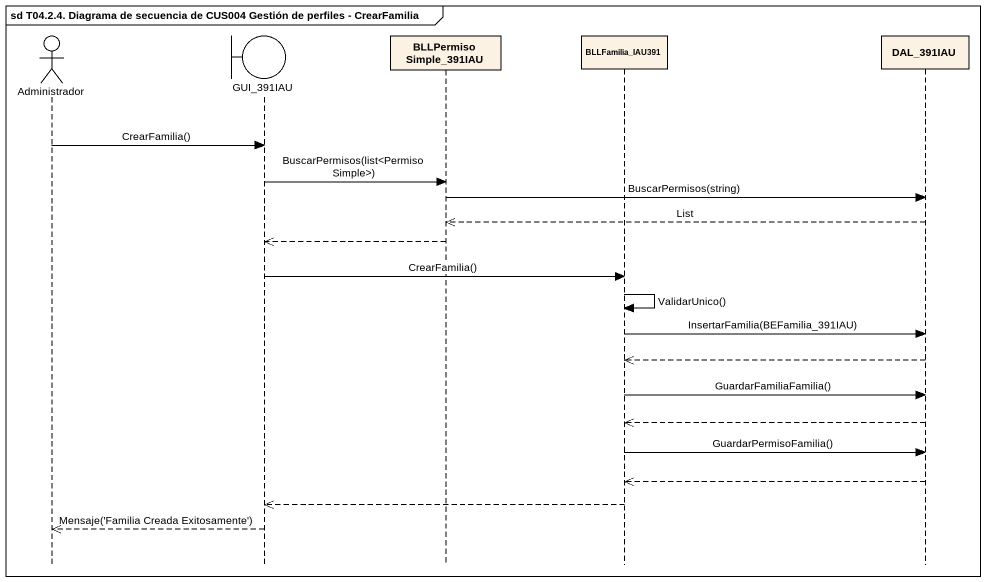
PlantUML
@startuml
mainframe sd T04.2.4. Diagrama de secuencia de CUS004 Gestión de perfiles - CrearFamilia
hide footbox
actor Administrador
boundary GUI_391IAU
participant BLLPermisoSimple_391IAU
participant BLLFamilia_IAU391
participant DAL_391IAU

Administrador -> GUI_391IAU : CrearFamilia()
GUI_391IAU -> BLLPermisoSimple_391IAU : BuscarPermisos(list<PermisoSimple>)
BLLPermisoSimple_391IAU -> DAL_391IAU : BuscarPermisos(string)
DAL_391IAU -->> BLLPermisoSimple_391IAU : List
BLLPermisoSimple_391IAU -->> GUI_391IAU
GUI_391IAU -> BLLFamilia_IAU391 : CrearFamilia()
BLLFamilia_IAU391 -> BLLFamilia_IAU391 : ValidarUnico()
BLLFamilia_IAU391 -> DAL_391IAU : InsertarFamilia(BEFamilia_391IAU)
DAL_391IAU -->> BLLFamilia_IAU391
BLLFamilia_IAU391 -> DAL_391IAU : GuardarFamiliaFamilia()
DAL_391IAU -->> BLLFamilia_IAU391
BLLFamilia_IAU391 -> DAL_391IAU : GuardarPermisoFamilia()
DAL_391IAU -->> BLLFamilia_IAU391
BLLFamilia_IAU391 -->> GUI_391IAU
GUI_391IAU -->> Administrador : Mensaje('Familia Creada Exitosamente')
@enduml
